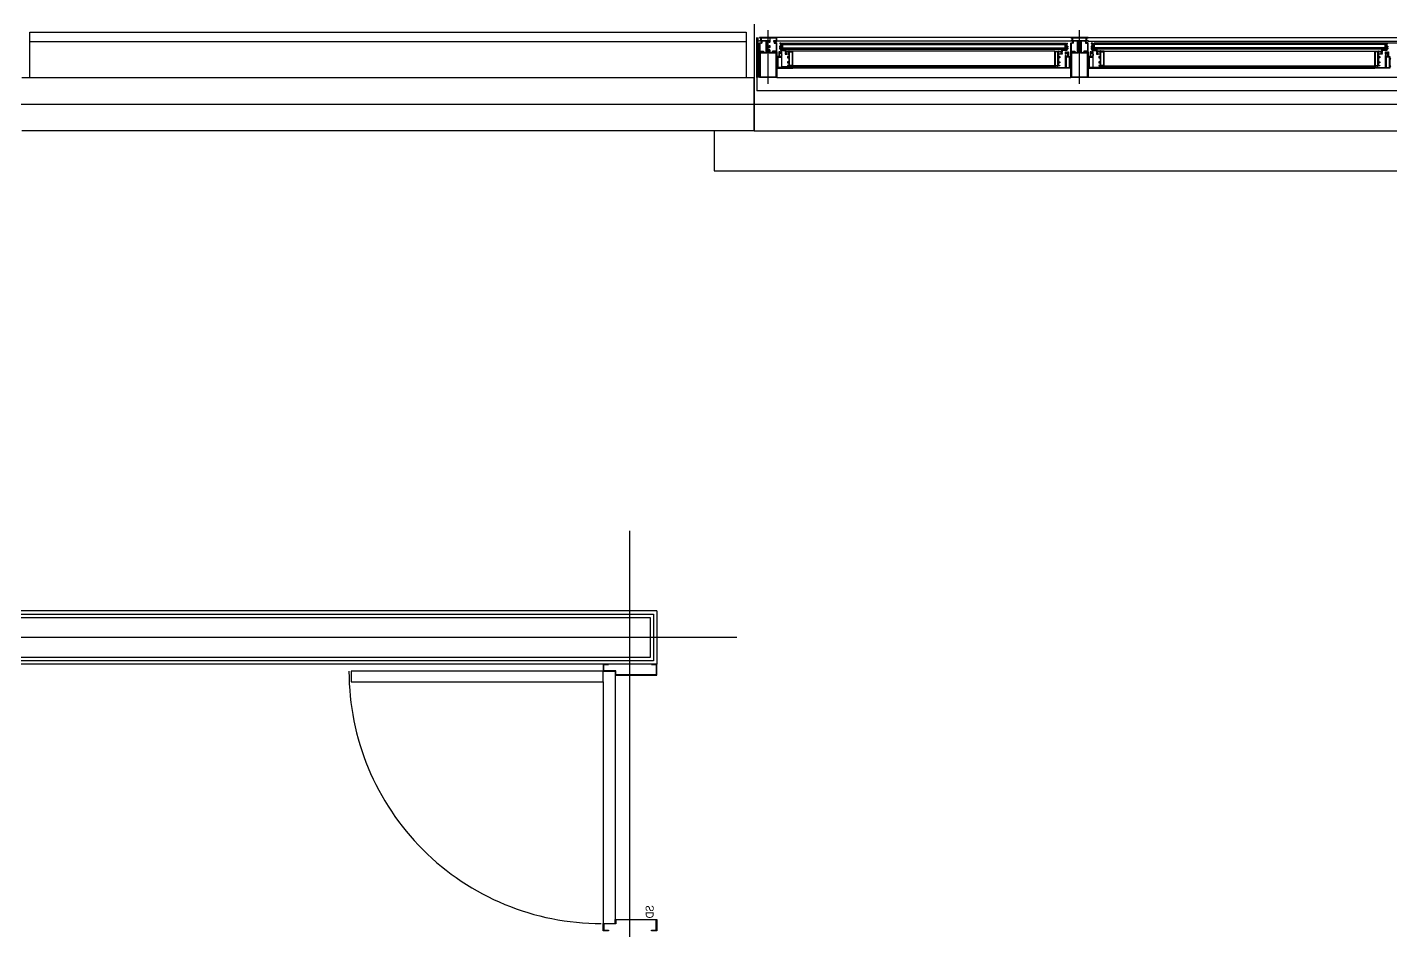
# Model space of a CAD drawing. Header units: millimetres. Extents: x 0 to 356400, y 0 to 68257.
# Drawn here: x 66519.8 to 66724.3, y 6973.9 to 7109.4 of the extents above; entities that cross this region are included whole.
import ezdxf
from ezdxf.enums import TextEntityAlignment as Align

# ---------------------------------------------------------------- set-up
doc = ezdxf.new("R2010")
doc.units = ezdxf.units.MM
doc.header["$LTSCALE"] = 75
doc.layers.add('8', color=8, linetype='Continuous')
doc.styles.add('돋움체', font='gulim.ttc')

# ---------------------------------------------------------------- blocks, each defined once
blk = doc.blocks.new('G$C7369CDF7')
at = {"layer": '8'}
for p, q in [((6730.3, 45550), (6730.3, 55050)), ((6680.3, 54045), (6680.3, 50425)), ((6830.3, 50415), (6830.3, 54050)), ((6980.3, 50265), (6980.3, 54050)), ((6480.3, 51667.5), (6480.3, 53970)), ((6494.3, 51667.5), (6494.3, 53970)), ((6502.3, 53947.6), (6502.3, 51689.9)), ((6630.3, 53970), (6630.3, 51667.5)), ((6502.3, 52786.1), (6502.3, 52790)), ((6511.3, 52786.1), (6502.3, 52786.1)), ((6507.3, 52780.1), (6502.3, 52780.1)), ((6502.6, 52790.3), (6503.5, 52790.3)), ((6527.3, 52782.6), (6503.3, 52782.6)), ((6503.3, 52782.6), (6503.3, 52780.1)), ((6503.3, 52780.1), (6527.3, 52780.1)), ((6503.8, 52790), (6503.8, 52788.1)), ((6503.8, 52788.1), (6513.1, 52788.1)), ((6507.3, 52780.1), (6507.3, 51689.9)), ((6511.3, 52782.6), (6511.3, 52786.1)), ((6514.6, 52782.6), (6511.3, 52782.6)), ((6527.3, 52786.1), (6512.6, 52786.1)), ((6512.6, 52786.1), (6512.6, 52783.9)), ((6512.6, 52783.9), (6514.6, 52783.9)), ((6513.1, 52788.1), (6513.1, 52791.3)), ((6513.1, 52791.3), (6516.1, 52791.3)), ((6514.6, 52783.9), (6514.6, 52782.6)), ((6516.1, 52789.6), (6515.1, 52789.6)), ((6515.1, 52789.6), (6515.1, 52788.1)), ((6515.1, 52788.1), (6516.6, 52788.1)), ((6516.6, 52790.8), (6516.6, 52790.1)), ((6516.6, 52788.1), (6518.8, 52788.1)), ((6524.3, 52780.1), (6518.3, 52780.1)), ((6518.8, 52788.1), (6518.8, 52791.3)), ((6518.8, 52791.3), (6523.3, 52791.3)), ((6519.3, 52780.1), (6519.3, 51689.9)), ((6523.3, 52789.6), (6520.8, 52789.6)), ((6520.8, 52789.6), (6520.8, 52788.1)), ((6520.8, 52788.1), (6529.3, 52788.1)), ((6523.8, 52790.8), (6523.8, 52790.1)), ((6524.3, 52780.1), (6524.3, 51689.9)), ((6525.3, 52782.6), (6525.3, 52783.9)), ((6525.3, 52783.9), (6527.3, 52783.9)), ((6527.3, 52782.6), (6525.3, 52782.6)), ((6527.3, 52783.9), (6527.3, 52786.1)), ((6527.3, 52780.1), (6527.3, 52782.6)), ((6527.3, 52768.7), (6527.3, 52782.6)), ((6532.3, 52768.7), (6527.3, 52768.7)), ((6529.3, 52788.1), (6529.3, 52770.7)), ((6529.3, 52770.7), (6535.8, 52770.7)), ((6532.3, 51727.5), (6532.3, 52770.7)), ((6532.3, 52761.8), (6532.3, 52768.7)), ((6532.6, 52761.5), (6532.3, 52761.8)), ((6532.3, 52761.2), (6532.6, 52761.5)), ((6532.3, 52757.5), (6532.3, 52761.2)), ((6534.3, 52790.5), (6534.3, 52794)), ((6534.3, 52794), (6545, 52794)), ((6534.3, 52783), (6534.3, 52786.5)), ((6542.2, 52783), (6534.3, 52783)), ((6534.3, 52765.9), (6534.3, 52765.6)), ((6534.3, 52763.6), (6534.3, 52759.4)), ((6534.8, 52787), (6534.8, 52787)), ((6535.8, 52769.7), (6534.9, 52769.7)), ((6534.9, 52768.5), (6541.1, 52768.5)), ((6540.7, 52766.5), (6534.9, 52766.5)), ((6536.8, 52792), (6535.3, 52792)), ((6535.3, 52792), (6535.3, 52790.5)), ((6535.3, 52786.5), (6535.3, 52785)), ((6535.3, 52785), (6536.8, 52785)), ((6536.8, 52785), (6536.8, 52792)), ((6538.8, 52791.5), (6538.8, 52785.5)), ((6541.7, 52792), (6539.3, 52792)), ((6539.3, 52785), (6541.7, 52785)), ((6540.2, 52770.7), (6543.3, 52770.7)), ((6541.1, 52769.7), (6540.2, 52769.7)), ((6542.8, 52764.1), (6540.8, 52764.1)), ((6541.3, 52765.6), (6541.3, 52765.9)), ((6541.7, 52791.5), (6541.7, 52792)), ((6541.7, 52785), (6541.7, 52785.5)), ((6547.9, 52792), (6542.7, 52792)), ((6542.7, 52792), (6542.7, 52791.5)), ((6542.7, 52785.5), (6542.7, 52783.5)), ((6543.3, 52770.7), (6543.3, 52764.6)), ((6545, 52794), (6545.3, 52793.7)), ((6545.3, 52793.7), (6545.6, 52794)), ((6545.6, 52794), (6550.8, 52794)), ((6547.9, 52791.5), (6547.9, 52792)), ((6547.9, 52783.5), (6547.9, 52785.5)), ((6592.3, 52783), (6548.4, 52783)), ((6551.3, 52792), (6548.9, 52792)), ((6548.9, 52792), (6548.9, 52791.5)), ((6548.9, 52785.5), (6548.9, 52785)), ((6548.9, 52785), (6551.3, 52785)), ((6551.3, 52794.5), (6551.3, 52799.5)), ((6551.3, 52799.5), (6559.3, 52799.5)), ((6551.8, 52785.5), (6551.8, 52791.5)), ((6551.8, 52756.5), (6551.8, 52761.5)), ((6551.8, 52761.5), (6556.3, 52761.5)), ((6553.8, 52797.5), (6553.8, 52785)), ((6593.3, 52797.5), (6553.8, 52797.5)), ((6553.8, 52785), (6593.3, 52785)), ((6556.3, 52761.5), (6556.3, 52759.5)), ((6559.3, 52799.5), (6559.3, 52801.5)), ((6561.3, 52801.5), (6561.3, 52799.5)), ((6561.3, 52799.5), (6587.3, 52799.5)), ((6571.3, 52759.5), (6571.3, 52761.5)), ((6571.3, 52761.5), (6575.8, 52761.5)), ((6575.8, 52761.5), (6575.8, 52756.5)), ((6585.3, 52756.5), (6585.3, 52761.5)), ((6585.3, 52761.5), (6587.3, 52761.5)), ((6587.3, 52799.5), (6587.3, 52801.5)), ((6587.3, 52761.5), (6587.3, 52742.5)), ((6589.3, 52801.5), (6589.3, 52799.5)), ((6589.3, 52799.5), (6595.3, 52799.5)), ((6593.3, 52785), (6593.3, 52797.5)), ((6593.3, 52754.5), (6593.3, 52782)), ((6595.3, 52799.5), (6595.3, 52742.5)), ((6531.8, 52757.5), (6532.3, 52757.5)), ((6532.3, 52756), (6531.8, 52756)), ((6532.3, 52742.5), (6532.3, 52756)), ((6587.3, 52742.5), (6532.3, 52742.5)), ((6534.3, 52757.4), (6534.3, 52757.1)), ((6585.3, 52754.5), (6534.3, 52754.5)), ((6534.3, 52754.5), (6534.3, 52744.5)), ((6534.3, 52744.5), (6585.3, 52744.5)), ((6534.9, 52756.5), (6540.7, 52756.5)), ((6540.8, 52758.9), (6542.8, 52758.9)), ((6541.3, 52757.1), (6541.3, 52757.4)), ((6543.3, 52758.4), (6543.3, 52756.5)), ((6543.3, 52756.5), (6551.8, 52756.5)), ((6556.3, 52759.5), (6553.8, 52759.5)), ((6553.8, 52759.5), (6553.8, 52756.5)), ((6553.8, 52756.5), (6573.8, 52756.5)), ((6573.8, 52759.5), (6571.3, 52759.5)), ((6573.8, 52756.5), (6573.8, 52759.5)), ((6575.8, 52756.5), (6585.3, 52756.5)), ((6585.3, 52744.5), (6585.3, 52754.5)), ((6587.3, 51727.5), (6587.3, 52742.5)), ((6590.3, 52751), (6590.3, 52754.5)), ((6590.3, 52754.5), (6593.3, 52754.5)), ((6590.3, 52742.5), (6590.3, 52746)), ((6590.3, 51727.5), (6590.3, 52742.5)), ((6595.3, 52742.5), (6590.3, 52742.5)), ((6593.3, 52752.5), (6591.8, 52752.5)), ((6591.8, 52752.5), (6591.8, 52751)), ((6591.8, 52746), (6591.8, 52744.5)), ((6591.8, 52744.5), (6593.3, 52744.5)), ((6593.3, 52744.5), (6593.3, 52752.5)), ((6595.3, 51727.5), (6595.3, 52742.5)), ((6507.3, 51689.9), (6502.3, 51689.9)), ((6503.3, 51689.9), (6527.3, 51689.9)), ((6503.3, 51687.4), (6503.3, 51689.9)), ((6527.3, 51687.4), (6503.3, 51687.4)), ((6514.6, 51687.4), (6511.3, 51687.4)), ((6511.3, 51687.4), (6511.3, 51683.9)), ((6514.6, 51686.1), (6514.6, 51687.4)), ((6524.3, 51689.9), (6518.3, 51689.9)), ((6527.3, 51687.4), (6525.3, 51687.4)), ((6525.3, 51687.4), (6525.3, 51686.1)), ((6532.3, 51701.3), (6527.3, 51701.3)), ((6527.3, 51701.3), (6527.3, 51687.4)), ((6527.3, 51689.9), (6527.3, 51687.4)), ((6529.3, 51681.9), (6529.3, 51699.3)), ((6529.3, 51699.3), (6535.8, 51699.3)), ((6532.3, 51714), (6531.8, 51714)), ((6531.8, 51712.5), (6532.3, 51712.5)), ((6587.3, 51727.5), (6532.3, 51727.5)), ((6532.3, 51727.5), (6532.3, 51714)), ((6532.3, 51712.5), (6532.3, 51708.8)), ((6532.3, 51708.8), (6532.6, 51708.5)), ((6532.6, 51708.5), (6532.3, 51708.2)), ((6532.3, 51708.2), (6532.3, 51701.3)), ((6534.3, 51715.5), (6534.3, 51725.5)), ((6534.3, 51725.5), (6585.3, 51725.5)), ((6585.3, 51715.5), (6534.3, 51715.5)), ((6534.3, 51712.6), (6534.3, 51712.9)), ((6534.3, 51706.4), (6534.3, 51710.6)), ((6534.3, 51704.1), (6534.3, 51704.4)), ((6534.9, 51713.5), (6540.7, 51713.5)), ((6540.7, 51703.5), (6534.9, 51703.5)), ((6534.9, 51701.5), (6541.1, 51701.5)), ((6535.8, 51700.3), (6534.9, 51700.3)), ((6541.1, 51700.3), (6540.2, 51700.3)), ((6540.2, 51699.3), (6543.3, 51699.3)), ((6540.8, 51711.1), (6542.8, 51711.1)), ((6542.8, 51705.9), (6540.8, 51705.9)), ((6541.3, 51712.9), (6541.3, 51712.6)), ((6541.3, 51704.4), (6541.3, 51704.1)), ((6543.3, 51711.6), (6543.3, 51713.5)), ((6543.3, 51713.5), (6551.8, 51713.5)), ((6543.3, 51699.3), (6543.3, 51705.4)), ((6551.8, 51713.5), (6551.8, 51708.5)), ((6551.8, 51708.5), (6556.3, 51708.5)), ((6553.8, 51710.5), (6553.8, 51713.5)), ((6553.8, 51713.5), (6573.8, 51713.5)), ((6556.3, 51710.5), (6553.8, 51710.5)), ((6556.3, 51708.5), (6556.3, 51710.5)), ((6573.8, 51710.5), (6571.3, 51710.5)), ((6571.3, 51710.5), (6571.3, 51708.5)), ((6571.3, 51708.5), (6575.8, 51708.5)), ((6573.8, 51713.5), (6573.8, 51710.5)), ((6575.8, 51708.5), (6575.8, 51713.5)), ((6575.8, 51713.5), (6585.3, 51713.5)), ((6585.3, 51725.5), (6585.3, 51715.5)), ((6585.3, 51713.5), (6585.3, 51708.5)), ((6585.3, 51708.5), (6587.3, 51708.5)), ((6587.3, 51708.5), (6587.3, 51727.5)), ((6590.3, 51727.5), (6590.3, 51724)), ((6595.3, 51727.5), (6590.3, 51727.5)), ((6590.3, 51719), (6590.3, 51715.5)), ((6590.3, 51715.5), (6593.3, 51715.5)), ((6591.8, 51724), (6591.8, 51725.5)), ((6591.8, 51725.5), (6593.3, 51725.5)), ((6591.8, 51717.5), (6591.8, 51719)), ((6593.3, 51717.5), (6591.8, 51717.5)), ((6593.3, 51725.5), (6593.3, 51717.5)), ((6593.3, 51715.5), (6593.3, 51688)), ((6595.3, 51670.5), (6595.3, 51727.5)), ((6481.8, 51667.5), (6480.3, 51667.5)), ((6480.3, 51667.5), (6480.3, 51635)), ((6481.8, 51661), (6481.8, 51667.5)), ((6481.8, 51611.5), (6481.8, 51659)), ((6481.8, 51659), (6491.2, 51659)), ((6491.2, 51660.5), (6482.3, 51660.5)), ((6483.5, 51662.1), (6491.8, 51662.1)), ((6491.8, 51660.6), (6483.5, 51660.6)), ((6492.3, 51662.6), (6492.3, 51667.5)), ((6492.3, 51667.5), (6494.3, 51667.5)), ((6492.3, 51635), (6492.3, 51660.1)), ((6494.3, 51667.5), (6494.3, 51657.5)), ((6494.3, 51657.5), (6495, 51657.5)), ((6495, 51656), (6494.3, 51656)), ((6494.3, 51656), (6494.3, 51642.5)), ((6494.3, 51639.5), (6494.3, 51630.5)), ((6511.3, 51639.5), (6494.3, 51639.5)), ((6500.3, 51660), (6494.8, 51660)), ((6494.8, 51660), (6494.8, 51658)), ((6494.8, 51658), (6501.3, 51658)), ((6495.3, 51641.5), (6522.5, 51641.5)), ((6500.3, 51666.5), (6500.3, 51660)), ((6534, 51667.5), (6501.3, 51667.5)), ((6511.3, 51683.9), (6502.3, 51683.9)), ((6502.3, 51683.9), (6502.3, 51680)), ((6502.3, 51659), (6502.3, 51665.5)), ((6502.3, 51665.5), (6531.7, 51665.5)), ((6502.6, 51679.7), (6503.5, 51679.7)), ((6503.8, 51680), (6503.8, 51681.9)), ((6503.8, 51681.9), (6513.1, 51681.9)), ((6511.3, 51635), (6511.3, 51639.5)), ((6512.6, 51683.9), (6512.6, 51686.1)), ((6512.6, 51686.1), (6514.6, 51686.1)), ((6527.3, 51683.9), (6512.6, 51683.9)), ((6513.1, 51681.9), (6513.1, 51678.7)), ((6513.1, 51678.7), (6516.1, 51678.7)), ((6513.3, 51635), (6513.3, 51638.7)), ((6514.1, 51639.5), (6516.8, 51639.5)), ((6515.1, 51680.4), (6515.1, 51681.9)), ((6515.1, 51681.9), (6516.6, 51681.9)), ((6516.1, 51680.4), (6515.1, 51680.4)), ((6516.6, 51681.9), (6518.8, 51681.9)), ((6516.6, 51679.2), (6516.6, 51679.9)), ((6517.3, 51639), (6517.3, 51638.8)), ((6518.8, 51681.9), (6518.8, 51678.7)), ((6518.8, 51678.7), (6523.3, 51678.7)), ((6518.8, 51638.8), (6518.8, 51639)), ((6519.3, 51639.5), (6526.3, 51639.5)), ((6520.8, 51680.4), (6520.8, 51681.9)), ((6520.8, 51681.9), (6529.3, 51681.9)), ((6523.3, 51680.4), (6520.8, 51680.4)), ((6522.5, 51641.5), (6522.8, 51641.2)), ((6522.8, 51641.2), (6523.1, 51641.5)), ((6523.1, 51641.5), (6536.8, 51641.5)), ((6523.8, 51679.2), (6523.8, 51679.9)), ((6525.3, 51686.1), (6527.3, 51686.1)), ((6526.8, 51639), (6526.8, 51638.8)), ((6527.3, 51686.1), (6527.3, 51683.9)), ((6528.3, 51638.8), (6528.3, 51639)), ((6528.8, 51639.5), (6531.5, 51639.5)), ((6531.7, 51665.5), (6531.7, 51652)), ((6531.7, 51652), (6534, 51652)), ((6532.3, 51638.7), (6532.3, 51635)), ((6534, 51658), (6534, 51667.5)), ((6534, 51652), (6534, 51655)), ((6542.2, 51687), (6534.3, 51687)), ((6534.3, 51687), (6534.3, 51683.5)), ((6534.3, 51679.5), (6534.3, 51676)), ((6534.3, 51676), (6545, 51676)), ((6534.3, 51658.6), (6534.3, 51667.5)), ((6534.3, 51667.5), (6630.3, 51667.5)), ((6534.3, 51651), (6534.3, 51654.5)), ((6534.8, 51683), (6534.8, 51683)), ((6536.8, 51650.5), (6534.8, 51650.5)), ((6534.8, 51638.5), (6534.8, 51635)), ((6535.3, 51683.5), (6535.3, 51685)), ((6535.3, 51685), (6536.8, 51685)), ((6535.3, 51678), (6535.3, 51679.5)), ((6536.8, 51678), (6535.3, 51678)), ((6539.3, 51639), (6535.3, 51639)), ((6537, 51659.5), (6535.4, 51659.5)), ((6535.4, 51659.5), (6535.4, 51658.6)), ((6535.4, 51658.8), (6535.4, 51658)), ((6535.4, 51655), (6535.4, 51654.1)), ((6535.4, 51654.5), (6535.4, 51653.5)), ((6535.4, 51653.5), (6537, 51653.5)), ((6536.4, 51659.3), (6535.9, 51659.3)), ((6535.9, 51653.6), (6536.4, 51653.6)), ((6536.8, 51685), (6536.8, 51678)), ((6536.9, 51654.1), (6536.9, 51658.8)), ((6537, 51653.5), (6537, 51659.5)), ((6537.3, 51642), (6537.3, 51650)), ((6538.8, 51678.5), (6538.8, 51684.5)), ((6539.3, 51685), (6541.7, 51685)), ((6541.7, 51678), (6539.3, 51678)), ((6539.8, 51664.5), (6539.8, 51639.5)), ((6627.8, 51665), (6540.3, 51665)), ((6541.7, 51685), (6541.7, 51684.5)), ((6541.7, 51678.5), (6541.7, 51678)), ((6542.7, 51684.5), (6542.7, 51686.5)), ((6542.7, 51678), (6542.7, 51678.5)), ((6547.9, 51678), (6542.7, 51678)), ((6545, 51676), (6545.3, 51676.3)), ((6545.3, 51676.3), (6545.6, 51676)), ((6545.6, 51676), (6550.8, 51676)), ((6547.9, 51686.5), (6547.9, 51684.5)), ((6547.9, 51678.5), (6547.9, 51678)), ((6592.3, 51687), (6548.4, 51687)), ((6548.9, 51684.5), (6548.9, 51685)), ((6548.9, 51685), (6551.3, 51685)), ((6548.9, 51678), (6548.9, 51678.5)), ((6551.3, 51678), (6548.9, 51678)), ((6551.3, 51675.5), (6551.3, 51670.5)), ((6551.3, 51670.5), (6559.3, 51670.5)), ((6551.8, 51684.5), (6551.8, 51678.5)), ((6553.8, 51672.5), (6553.8, 51685)), ((6553.8, 51685), (6593.3, 51685)), ((6593.3, 51672.5), (6553.8, 51672.5)), ((6559.3, 51670.5), (6559.3, 51668.5)), ((6561.3, 51668.5), (6561.3, 51670.5)), ((6561.3, 51670.5), (6587.3, 51670.5)), ((6587.3, 51670.5), (6587.3, 51668.5)), ((6589.3, 51668.5), (6589.3, 51670.5)), ((6589.3, 51670.5), (6595.3, 51670.5)), ((6593.3, 51685), (6593.3, 51672.5)), ((6627.8, 51605), (6627.8, 51665)), ((6630.3, 51667.5), (6630.3, 51602.5)), ((6654.5, 51635), (6453.2, 51635)), ((6480.3, 51635), (6480.3, 51602.5)), ((6480.3, 51602.5), (6480.3, 50500)), ((6480.3, 51602.5), (6481.8, 51602.5)), ((6481.8, 51602.5), (6481.8, 51609)), ((6491.2, 51611), (6482.3, 51611)), ((6482.3, 51609.5), (6491.2, 51609.5)), ((6483.5, 51609.4), (6491.8, 51609.4)), ((6491.8, 51607.9), (6483.5, 51607.9)), ((6492.3, 51609.9), (6492.3, 51635)), ((6492.3, 51602.5), (6492.3, 51607.4)), ((6494.3, 51602.5), (6492.3, 51602.5)), ((6494.3, 51630.5), (6511.3, 51630.5)), ((6494.3, 51627.5), (6494.3, 51614)), ((6494.3, 51614), (6495, 51614)), ((6495, 51612.5), (6494.3, 51612.5)), ((6494.3, 51612.5), (6494.3, 51602.5)), ((6494.3, 51602.5), (6494.3, 50500)), ((6494.8, 51610), (6494.8, 51612)), ((6494.8, 51612), (6501.3, 51612)), ((6500.3, 51610), (6494.8, 51610)), ((6522.5, 51628.5), (6495.3, 51628.5)), ((6500.3, 51603.5), (6500.3, 51610)), ((6534, 51602.5), (6501.3, 51602.5)), ((6502.3, 51611), (6502.3, 51604.5)), ((6502.3, 51604.5), (6531.7, 51604.5)), ((6502.3, 51586.1), (6502.3, 51590)), ((6511.3, 51586.1), (6502.3, 51586.1)), ((6502.6, 51590.3), (6503.5, 51590.3)), ((6503.8, 51590), (6503.8, 51588.1)), ((6503.8, 51588.1), (6513.1, 51588.1)), ((6511.3, 51630.5), (6511.3, 51635)), ((6511.3, 51582.6), (6511.3, 51586.1)), ((6527.3, 51586.1), (6512.6, 51586.1)), ((6512.6, 51586.1), (6512.6, 51583.9)), ((6513.1, 51588.1), (6513.1, 51591.3)), ((6513.1, 51591.3), (6516.1, 51591.3)), ((6513.3, 51635), (6513.3, 51631.3)), ((6514.1, 51630.5), (6516.8, 51630.5)), ((6516.1, 51589.6), (6515.1, 51589.6)), ((6515.1, 51589.6), (6515.1, 51588.1)), ((6515.1, 51588.1), (6516.6, 51588.1)), ((6516.6, 51590.8), (6516.6, 51590.1)), ((6516.6, 51588.1), (6518.8, 51588.1)), ((6517.3, 51631), (6517.3, 51631.3)), ((6518.8, 51631.3), (6518.8, 51631)), ((6518.8, 51588.1), (6518.8, 51591.3)), ((6518.8, 51591.3), (6523.3, 51591.3)), ((6519.3, 51630.5), (6526.3, 51630.5)), ((6523.3, 51589.6), (6520.8, 51589.6)), ((6520.8, 51589.6), (6520.8, 51588.1)), ((6520.8, 51588.1), (6529.3, 51588.1)), ((6522.8, 51628.8), (6522.5, 51628.5)), ((6523.1, 51628.5), (6522.8, 51628.8)), ((6536.8, 51628.5), (6523.1, 51628.5)), ((6523.8, 51590.8), (6523.8, 51590.1)), ((6526.8, 51631), (6526.8, 51631.3)), ((6527.3, 51583.9), (6527.3, 51586.1)), ((6528.3, 51631.3), (6528.3, 51631)), ((6528.8, 51630.5), (6531.5, 51630.5)), ((6529.3, 51588.1), (6529.3, 51570.7)), ((6531.7, 51604.5), (6531.7, 51618)), ((6531.7, 51618), (6534, 51618)), ((6532.3, 51631.3), (6532.3, 51635)), ((6534, 51618), (6534, 51615)), ((6534, 51612), (6534, 51602.5)), ((6534.3, 51615.6), (6534.3, 51619)), ((6534.3, 51602.5), (6534.3, 51611.4)), ((6630.3, 51602.5), (6534.3, 51602.5)), ((6534.3, 51590.5), (6534.3, 51594)), ((6534.3, 51594), (6545, 51594)), ((6534.3, 51583), (6534.3, 51586.5)), ((6534.8, 51635), (6534.8, 51631.5)), ((6534.8, 51619.5), (6536.8, 51619.5)), ((6534.8, 51587), (6534.8, 51587)), ((6535.3, 51631), (6539.3, 51631)), ((6536.8, 51592), (6535.3, 51592)), ((6535.3, 51592), (6535.3, 51590.5)), ((6535.3, 51586.5), (6535.3, 51585)), ((6537, 51616.5), (6535.4, 51616.5)), ((6535.4, 51616.5), (6535.4, 51615.6)), ((6535.4, 51615), (6535.4, 51615.9)), ((6535.4, 51611.2), (6535.4, 51612)), ((6535.4, 51611.4), (6535.4, 51610.5)), ((6535.4, 51610.5), (6537, 51610.5)), ((6535.9, 51616.4), (6536.4, 51616.4)), ((6536.4, 51610.7), (6535.9, 51610.7)), ((6536.8, 51585), (6536.8, 51592)), ((6536.9, 51615.9), (6536.9, 51611.2)), ((6537, 51610.5), (6537, 51616.5)), ((6537.3, 51620), (6537.3, 51628)), ((6538.8, 51591.5), (6538.8, 51585.5)), ((6541.7, 51592), (6539.3, 51592)), ((6539.8, 51630.5), (6539.8, 51605.5)), ((6540.3, 51605), (6627.8, 51605)), ((6541.7, 51591.5), (6541.7, 51592)), ((6541.7, 51585), (6541.7, 51585.5)), ((6547.9, 51592), (6542.7, 51592)), ((6542.7, 51592), (6542.7, 51591.5)), ((6542.7, 51585.5), (6542.7, 51583.5)), ((6545, 51594), (6545.3, 51593.7)), ((6545.3, 51593.7), (6545.6, 51594)), ((6545.6, 51594), (6550.8, 51594)), ((6547.9, 51591.5), (6547.9, 51592)), ((6547.9, 51583.5), (6547.9, 51585.5)), ((6551.3, 51592), (6548.9, 51592)), ((6548.9, 51592), (6548.9, 51591.5)), ((6548.9, 51585.5), (6548.9, 51585)), ((6551.3, 51594.5), (6551.3, 51599.5)), ((6551.3, 51599.5), (6559.3, 51599.5)), ((6551.8, 51585.5), (6551.8, 51591.5)), ((6553.8, 51597.5), (6553.8, 51585)), ((6593.3, 51597.5), (6553.8, 51597.5)), ((6559.3, 51599.5), (6559.3, 51601.5)), ((6561.3, 51601.5), (6561.3, 51599.5)), ((6561.3, 51599.5), (6587.3, 51599.5)), ((6587.3, 51599.5), (6587.3, 51601.5)), ((6589.3, 51601.5), (6589.3, 51599.5)), ((6589.3, 51599.5), (6595.3, 51599.5)), ((6593.3, 51585), (6593.3, 51597.5)), ((6595.3, 51599.5), (6595.3, 51542.5)), ((6630.3, 50500), (6630.3, 51602.5)), ((6507.3, 51580.1), (6502.3, 51580.1)), ((6502.3, 50522.4), (6502.3, 51580.1)), ((6527.3, 51582.6), (6503.3, 51582.6)), ((6503.3, 51582.6), (6503.3, 51580.1)), ((6503.3, 51580.1), (6527.3, 51580.1)), ((6507.3, 50522.4), (6507.3, 51580.1)), ((6514.6, 51582.6), (6511.3, 51582.6)), ((6512.6, 51583.9), (6514.6, 51583.9)), ((6514.6, 51583.9), (6514.6, 51582.6)), ((6524.3, 51580.1), (6518.3, 51580.1)), ((6519.3, 50522.4), (6519.3, 51580.1)), ((6524.3, 50522.4), (6524.3, 51580.1)), ((6525.3, 51582.6), (6525.3, 51583.9)), ((6525.3, 51583.9), (6527.3, 51583.9)), ((6527.3, 51582.6), (6525.3, 51582.6)), ((6527.3, 51580.1), (6527.3, 51582.6)), ((6527.3, 51568.7), (6527.3, 51582.6)), ((6532.3, 51568.7), (6527.3, 51568.7)), ((6529.3, 51570.7), (6535.8, 51570.7)), ((6531.8, 51557.5), (6532.3, 51557.5)), ((6532.3, 51556), (6531.8, 51556)), ((6532.3, 51561.8), (6532.3, 51568.7)), ((6532.6, 51561.5), (6532.3, 51561.8)), ((6532.3, 51561.2), (6532.6, 51561.5)), ((6532.3, 51557.5), (6532.3, 51561.2)), ((6532.3, 51542.5), (6532.3, 51556)), ((6532.3, 51542.5), (6532.3, 50546.5)), ((6587.3, 51542.5), (6532.3, 51542.5)), ((6542.2, 51583), (6534.3, 51583)), ((6534.3, 51565.9), (6534.3, 51565.6)), ((6534.3, 51563.6), (6534.3, 51559.4)), ((6534.3, 51557.4), (6534.3, 51557.1)), ((6585.3, 51554.5), (6534.3, 51554.5)), ((6534.3, 51554.5), (6534.3, 51544.5)), ((6534.3, 51544.5), (6585.3, 51544.5)), ((6535.8, 51569.7), (6534.9, 51569.7)), ((6534.9, 51568.5), (6541.1, 51568.5)), ((6540.7, 51566.5), (6534.9, 51566.5)), ((6534.9, 51556.5), (6540.7, 51556.5)), ((6535.3, 51585), (6536.8, 51585)), ((6539.3, 51585), (6541.7, 51585)), ((6540.2, 51570.7), (6543.3, 51570.7)), ((6541.1, 51569.7), (6540.2, 51569.7)), ((6542.8, 51564.1), (6540.8, 51564.1)), ((6540.8, 51558.9), (6542.8, 51558.9)), ((6541.3, 51565.6), (6541.3, 51565.9)), ((6541.3, 51557.1), (6541.3, 51557.4)), ((6543.3, 51570.7), (6543.3, 51564.6)), ((6543.3, 51558.4), (6543.3, 51556.5)), ((6543.3, 51556.5), (6551.8, 51556.5)), ((6592.3, 51583), (6548.4, 51583)), ((6548.9, 51585), (6551.3, 51585)), ((6551.8, 51556.5), (6551.8, 51561.5)), ((6551.8, 51561.5), (6556.3, 51561.5)), ((6553.8, 51585), (6593.3, 51585)), ((6556.3, 51559.5), (6553.8, 51559.5)), ((6553.8, 51559.5), (6553.8, 51556.5)), ((6553.8, 51556.5), (6573.8, 51556.5)), ((6556.3, 51561.5), (6556.3, 51559.5)), ((6571.3, 51559.5), (6571.3, 51561.5)), ((6571.3, 51561.5), (6575.8, 51561.5)), ((6573.8, 51559.5), (6571.3, 51559.5)), ((6573.8, 51556.5), (6573.8, 51559.5)), ((6575.8, 51561.5), (6575.8, 51556.5)), ((6575.8, 51556.5), (6585.3, 51556.5)), ((6585.3, 51556.5), (6585.3, 51561.5)), ((6585.3, 51561.5), (6587.3, 51561.5)), ((6585.3, 51544.5), (6585.3, 51554.5)), ((6587.3, 51561.5), (6587.3, 51542.5)), ((6587.3, 51542.5), (6587.3, 50560)), ((6590.3, 51551), (6590.3, 51554.5)), ((6590.3, 51554.5), (6593.3, 51554.5)), ((6590.3, 51542.5), (6590.3, 51546)), ((6590.3, 51542.5), (6590.3, 50519.5)), ((6595.3, 51542.5), (6590.3, 51542.5)), ((6593.3, 51552.5), (6591.8, 51552.5)), ((6591.8, 51552.5), (6591.8, 51551)), ((6591.8, 51546), (6591.8, 51544.5)), ((6591.8, 51544.5), (6593.3, 51544.5)), ((6593.3, 51554.5), (6593.3, 51582)), ((6593.3, 51544.5), (6593.3, 51552.5)), ((6595.3, 51542.5), (6595.3, 50560)), ((6502.3, 50522.4), (6524.3, 50522.4)), ((6511.3, 50516.4), (6502.3, 50516.4)), ((6502.3, 50516.4), (6502.3, 50512.5)), ((6502.6, 50512.2), (6503.5, 50512.2)), ((6503.3, 50522.4), (6527.3, 50519.9)), ((6503.3, 50522.4), (6527.3, 50522.4)), ((6503.3, 50519.9), (6503.3, 50522.4)), ((6527.3, 50519.9), (6503.3, 50519.9)), ((6503.8, 50512.5), (6503.8, 50514.4)), ((6503.8, 50514.4), (6513.1, 50514.4)), ((6514.6, 50519.9), (6511.3, 50519.9)), ((6511.3, 50519.9), (6511.3, 50516.4)), ((6512.6, 50516.4), (6512.6, 50518.6)), ((6512.6, 50518.6), (6514.6, 50518.6)), ((6527.3, 50516.4), (6512.6, 50516.4)), ((6513.1, 50514.4), (6513.1, 50511.2)), ((6514.6, 50518.6), (6514.6, 50519.9)), ((6515.1, 50512.9), (6515.1, 50514.4)), ((6515.1, 50514.4), (6516.6, 50514.4)), ((6516.1, 50512.9), (6515.1, 50512.9)), ((6516.6, 50514.4), (6518.8, 50514.4)), ((6516.6, 50511.7), (6516.6, 50512.4)), ((6524.3, 50522.4), (6518.3, 50522.4)), ((6518.8, 50514.4), (6518.8, 50511.2)), ((6520.8, 50512.9), (6520.8, 50514.4)), ((6520.8, 50514.4), (6529.3, 50514.4)), ((6523.3, 50512.9), (6520.8, 50512.9)), ((6523.8, 50511.7), (6523.8, 50512.4)), ((6527.3, 50519.9), (6525.3, 50519.9)), ((6525.3, 50519.9), (6525.3, 50518.6)), ((6525.3, 50518.6), (6527.3, 50518.6)), ((6532.3, 50533.8), (6527.3, 50533.8)), ((6527.3, 50533.8), (6527.3, 50519.9)), ((6527.3, 50522.4), (6527.3, 50519.9)), ((6527.3, 50518.6), (6527.3, 50516.4)), ((6529.3, 50514.4), (6529.3, 50531.8)), ((6529.3, 50531.8), (6535.8, 50531.8)), ((6532.3, 50546.5), (6531.8, 50546.5)), ((6531.8, 50545), (6532.3, 50545)), ((6587.3, 50560), (6532.3, 50560)), ((6532.3, 50560), (6532.3, 50546.5)), ((6532.3, 50545), (6532.3, 50541.3)), ((6532.3, 50541.3), (6532.6, 50541)), ((6532.6, 50541), (6532.3, 50540.7)), ((6532.3, 50540.7), (6532.3, 50533.8)), ((6534.3, 50538.9), (6532.3, 50538.9)), ((6534.3, 50548), (6534.3, 50558)), ((6534.3, 50558), (6585.3, 50558)), ((6585.3, 50548), (6534.3, 50548)), ((6534.3, 50545.1), (6534.3, 50545.4)), ((6534.3, 50538.9), (6534.3, 50543.1)), ((6534.3, 50536.6), (6534.3, 50536.9)), ((6542.2, 50519.5), (6534.3, 50519.5)), ((6534.3, 50519.5), (6534.3, 50516)), ((6534.3, 50512), (6534.3, 50508.5)), ((6534.8, 50515.5), (6534.8, 50515.5)), ((6534.9, 50546), (6540.7, 50546)), ((6540.7, 50536), (6534.9, 50536)), ((6534.9, 50534), (6541.1, 50534)), ((6535.8, 50532.8), (6534.9, 50532.8)), ((6535.3, 50516), (6535.3, 50517.5)), ((6535.3, 50517.5), (6536.8, 50517.5)), ((6535.3, 50510.5), (6535.3, 50512)), ((6536.8, 50517.5), (6536.8, 50510.5)), ((6538.8, 50511), (6538.8, 50517)), ((6539.3, 50517.5), (6541.7, 50517.5)), ((6541.1, 50532.8), (6540.2, 50532.8)), ((6540.2, 50531.8), (6543.3, 50531.8)), ((6540.8, 50543.6), (6542.8, 50543.6)), ((6542.8, 50538.4), (6540.8, 50538.4)), ((6541.3, 50545.4), (6541.3, 50545.1)), ((6541.3, 50536.9), (6541.3, 50536.6)), ((6541.7, 50517.5), (6541.7, 50517)), ((6542.7, 50517), (6542.7, 50519)), ((6543.3, 50544.1), (6543.3, 50546)), ((6543.3, 50546), (6551.8, 50546)), ((6543.3, 50531.8), (6543.3, 50537.9)), ((6547.9, 50519), (6547.9, 50517)), ((6592.3, 50519.5), (6548.4, 50519.5)), ((6548.9, 50517), (6548.9, 50517.5)), ((6548.9, 50517.5), (6551.3, 50517.5)), ((6551.8, 50546), (6551.8, 50541)), ((6551.8, 50541), (6556.3, 50541)), ((6551.8, 50517), (6551.8, 50511)), ((6553.8, 50543), (6553.8, 50546)), ((6553.8, 50546), (6573.8, 50546)), ((6556.3, 50543), (6553.8, 50543)), ((6553.8, 50505), (6553.8, 50517.5)), ((6553.8, 50517.5), (6593.3, 50517.5)), ((6556.3, 50541), (6556.3, 50543)), ((6573.8, 50543), (6571.3, 50543)), ((6571.3, 50543), (6571.3, 50541)), ((6571.3, 50541), (6575.8, 50541)), ((6573.8, 50546), (6573.8, 50543)), ((6575.8, 50541), (6575.8, 50546)), ((6575.8, 50546), (6585.3, 50546)), ((6585.3, 50558), (6585.3, 50548)), ((6585.3, 50546), (6585.3, 50541)), ((6585.3, 50541), (6587.3, 50541)), ((6587.3, 50541), (6587.3, 50560)), ((6590.3, 50560), (6590.3, 50556.5)), ((6595.3, 50560), (6590.3, 50560)), ((6590.3, 50551.5), (6590.3, 50548)), ((6590.3, 50548), (6593.3, 50548)), ((6591.8, 50556.5), (6591.8, 50558)), ((6591.8, 50558), (6593.3, 50558)), ((6591.8, 50550), (6591.8, 50551.5)), ((6593.3, 50550), (6591.8, 50550)), ((6593.3, 50558), (6593.3, 50550)), ((6593.3, 50548), (6593.3, 50520.5)), ((6593.3, 50517.5), (6593.3, 50505)), ((6595.3, 50503), (6595.3, 50560)), ((6654.5, 50467.5), (6453.2, 50467.5)), ((6494.3, 50500), (6480.3, 50500)), ((6480.3, 50500), (6480.3, 50435)), ((6481.8, 50476.8), (6481.8, 50498)), ((6481.8, 50444), (6481.8, 50473.3)), ((6482.3, 50498.5), (6492.3, 50498.5)), ((6496.6, 50475.8), (6482.8, 50475.8)), ((6482.8, 50474.3), (6496.1, 50474.3)), ((6492.3, 50442.4), (6492.3, 50473)), ((6492.8, 50498), (6492.8, 50488.5)), ((6492.8, 50488.5), (6495, 50488.5)), ((6493.3, 50474), (6495.8, 50474)), ((6494.3, 50490), (6494.3, 50500)), ((6495, 50490), (6494.3, 50490)), ((6494.3, 50471.6), (6494.3, 50463.5)), ((6495.8, 50472.5), (6494.6, 50472.1)), ((6496.1, 50472.3), (6494.6, 50471.8)), ((6494.6, 50471.8), (6494.6, 50470.3)), ((6494.6, 50470.3), (6496.6, 50470.3)), ((6500.3, 50492.5), (6494.8, 50492.5)), ((6494.8, 50492.5), (6494.8, 50490.5)), ((6494.8, 50490.5), (6501.3, 50490.5)), ((6494.8, 50463), (6510.8, 50463)), ((6522.5, 50461), (6495.3, 50461)), ((6495.8, 50474), (6495.8, 50472.5)), ((6496.1, 50474.3), (6496.1, 50472.3)), ((6497.6, 50471.3), (6497.6, 50474.8)), ((6500.3, 50499), (6500.3, 50492.5)), ((6534, 50500), (6501.3, 50500)), ((6502.3, 50491.5), (6502.3, 50498)), ((6502.3, 50498), (6531.7, 50498)), ((6510.3, 50472.5), (6510.3, 50474)), ((6510.3, 50474), (6518.3, 50474)), ((6511, 50472.1), (6510.3, 50472.5)), ((6511.3, 50463.5), (6511.3, 50471.7)), ((6513.1, 50511.2), (6516.1, 50511.2)), ((6513.3, 50471.2), (6513.3, 50463.8)), ((6516.8, 50472), (6514.1, 50472)), ((6514.1, 50463), (6516.8, 50463)), ((6517.3, 50471.3), (6517.3, 50471.5)), ((6517.3, 50463.5), (6517.3, 50463.8)), ((6518.8, 50511.2), (6523.3, 50511.2)), ((6518.8, 50473.5), (6518.8, 50471.3)), ((6518.8, 50463.8), (6518.8, 50463.5)), ((6519.3, 50463), (6526.3, 50463)), ((6522.8, 50461.3), (6522.5, 50461)), ((6523.1, 50461), (6522.8, 50461.3)), ((6536.8, 50461), (6523.1, 50461)), ((6526.8, 50471.3), (6526.8, 50473.5)), ((6526.8, 50463.5), (6526.8, 50463.8)), ((6527.3, 50474), (6536.8, 50474)), ((6528.3, 50471.5), (6528.3, 50471.3)), ((6528.3, 50463.8), (6528.3, 50463.5)), ((6531.5, 50472), (6528.8, 50472)), ((6528.8, 50463), (6531.5, 50463)), ((6531.7, 50498), (6531.7, 50484.5)), ((6531.7, 50484.5), (6534, 50484.5)), ((6532.3, 50463.8), (6532.3, 50471.2)), ((6534, 50490.5), (6534, 50500)), ((6534, 50484.5), (6534, 50487.5)), ((6534.3, 50508.5), (6545, 50508.5)), ((6534.3, 50491.1), (6534.3, 50500)), ((6534.3, 50500), (6630.3, 50500)), ((6534.3, 50482.1), (6534.3, 50487)), ((6534.8, 50471), (6534.8, 50464)), ((6536.8, 50510.5), (6535.3, 50510.5)), ((6539.3, 50471.5), (6535.3, 50471.5)), ((6535.3, 50463.5), (6539.3, 50463.5)), ((6537, 50492), (6535.4, 50492)), ((6535.4, 50492), (6535.4, 50491.1)), ((6535.4, 50491.3), (6535.4, 50490.5)), ((6535.4, 50487.5), (6535.4, 50486.6)), ((6535.4, 50487), (6535.4, 50486)), ((6535.4, 50486), (6537, 50486)), ((6535.8, 50483.5), (6535.8, 50482.1)), ((6536.4, 50491.8), (6535.9, 50491.8)), ((6535.9, 50486.1), (6536.4, 50486.1)), ((6536.8, 50484), (6536.3, 50484)), ((6536.9, 50486.6), (6536.9, 50491.3)), ((6537, 50486), (6537, 50492)), ((6537.3, 50474.5), (6537.3, 50483.5)), ((6537.3, 50452.5), (6537.3, 50460.5)), ((6541.7, 50510.5), (6539.3, 50510.5)), ((6539.8, 50497), (6539.8, 50472)), ((6539.8, 50463), (6539.8, 50438)), ((6627.3, 50497.5), (6540.3, 50497.5)), ((6541.7, 50511), (6541.7, 50510.5)), ((6542.7, 50510.5), (6542.7, 50511)), ((6547.9, 50510.5), (6542.7, 50510.5)), ((6545, 50508.5), (6545.3, 50508.8)), ((6545.3, 50508.8), (6545.6, 50508.5)), ((6545.6, 50508.5), (6550.8, 50508.5)), ((6547.9, 50511), (6547.9, 50510.5)), ((6548.9, 50510.5), (6548.9, 50511)), ((6551.3, 50510.5), (6548.9, 50510.5)), ((6551.3, 50508), (6551.3, 50503)), ((6551.3, 50503), (6559.3, 50503)), ((6593.3, 50505), (6553.8, 50505)), ((6559.3, 50503), (6559.3, 50501)), ((6561.3, 50501), (6561.3, 50503)), ((6561.3, 50503), (6587.3, 50503)), ((6587.3, 50503), (6587.3, 50501)), ((6589.3, 50501), (6589.3, 50503)), ((6589.3, 50503), (6595.3, 50503)), ((6627.8, 50438), (6627.8, 50497)), ((6630.3, 50500), (6630.3, 50435)), ((6430.3, 50415), (6630.3, 50415)), ((6480.3, 50435), (6481.8, 50435)), ((6630.3, 50430), (6480.3, 50430)), ((6480.3, 50425), (6680.3, 50425)), ((6630.3, 50425), (6480.3, 50425)), ((6481.8, 50435), (6481.8, 50441.5)), ((6491.2, 50443.5), (6482.3, 50443.5)), ((6482.3, 50442), (6491.2, 50442)), ((6483.5, 50441.9), (6491.8, 50441.9)), ((6491.8, 50440.4), (6483.5, 50440.4)), ((6492.3, 50435), (6492.3, 50439.9)), ((6494.3, 50435), (6492.3, 50435)), ((6494.3, 50460), (6494.3, 50446.5)), ((6494.3, 50446.5), (6495, 50446.5)), ((6495, 50445), (6494.3, 50445)), ((6494.3, 50445), (6494.3, 50435)), ((6494.8, 50442.5), (6494.8, 50444.5)), ((6494.8, 50444.5), (6501.3, 50444.5)), ((6500.3, 50442.5), (6494.8, 50442.5)), ((6500.3, 50436), (6500.3, 50442.5)), ((6534, 50435), (6501.3, 50435)), ((6502.3, 50443.5), (6502.3, 50437)), ((6502.3, 50437), (6531.7, 50437)), ((6531.7, 50437), (6531.7, 50450.5)), ((6531.7, 50450.5), (6534, 50450.5)), ((6534, 50450.5), (6534, 50447.5)), ((6534, 50444.5), (6534, 50435)), ((6534.3, 50448.1), (6534.3, 50451.5)), ((6534.3, 50435), (6534.3, 50443.9)), ((6630.3, 50435), (6534.3, 50435)), ((6534.8, 50452), (6536.8, 50452)), ((6537, 50449), (6535.4, 50449)), ((6535.4, 50449), (6535.4, 50448.1)), ((6535.4, 50447.5), (6535.4, 50448.4)), ((6535.4, 50443.7), (6535.4, 50444.5)), ((6535.4, 50443.9), (6535.4, 50443)), ((6535.4, 50443), (6537, 50443)), ((6535.9, 50448.9), (6536.4, 50448.9)), ((6536.4, 50443.2), (6535.9, 50443.2)), ((6536.9, 50448.4), (6536.9, 50443.7)), ((6537, 50443), (6537, 50449)), ((6540.3, 50437.5), (6627.3, 50437.5)), ((6630.3, 49350), (6630.3, 50415)), ((6630.3, 50415), (6830.3, 50415)), ((6830.3, 50415), (6630.3, 50415)), ((6830.3, 50415), (6830.3, 47670)), ((6460.3, 50385), (6630.3, 50385)), ((6460.3, 47700), (6460.3, 50385)), ((6495.3, 47700), (6495.3, 50385)), ((8730.3, 50350), (8730.3, 45780)), ((6830.3, 50265), (6980.3, 50265)), ((8630.3, 50050), (8830.3, 50050)), ((8630.3, 50050), (8630.3, 46150)), ((8642.8, 46150), (8642.8, 50037.5)), ((8642.8, 50037.5), (8817.8, 50037.5)), ((8655.3, 46150), (8655.3, 50025)), ((8655.3, 50025), (8805.3, 50025)), ((8805.3, 50025), (8805.3, 46150)), ((8817.8, 50037.5), (8817.8, 46150)), ((8830.3, 50050), (8830.3, 46150)), ((8872.3, 50050), (8830.3, 50050)), ((8830.3, 50050), (8830.3, 50030)), ((8830.3, 50030), (8832, 50030)), ((8832, 50030), (8832, 50048.3)), ((8832, 50048.3), (8870.6, 50048.3)), ((8870.6, 50048.3), (8870.6, 49896.7)), ((8872.3, 49895), (8872.3, 50050)), ((9788.3, 49895), (9788.3, 50050)), ((9788.3, 50050), (9830.3, 50050)), ((9828.6, 50048.3), (9790, 50048.3)), ((9790, 50048.3), (9790, 49896.7)), ((9828.6, 50030), (9828.6, 50048.3)), ((9830.3, 50030), (9828.6, 50030)), ((9830.3, 50050), (9830.3, 50030)), ((15030.3, 49950), (8330.3, 49950)), ((8830.3, 49870), (8830.3, 49850)), ((8832, 49870), (8830.3, 49870)), ((8830.3, 49850), (8857.3, 49850)), ((8832, 49851.7), (8832, 49870)), ((8855.6, 49851.7), (8832, 49851.7)), ((8870.6, 49896.7), (8855.6, 49896.7)), ((8855.6, 49896.7), (8855.6, 49851.7)), ((8857.3, 49850), (8857.3, 49895)), ((8857.3, 49895), (8872.3, 49895)), ((8857.3, 49850), (8857.3, 48904)), ((8897.3, 49850), (8857.3, 49850)), ((8872.3, 49895), (9788.3, 49895)), ((8897.3, 49850), (9803.3, 49850)), ((8897.3, 48904), (8897.3, 49850)), ((9803.3, 49895), (9788.3, 49895)), ((9790, 49896.7), (9805, 49896.7)), ((9803.3, 49850), (9803.3, 49895)), ((9830.3, 49850), (9803.3, 49850)), ((9805, 49896.7), (9805, 49851.7)), ((9805, 49851.7), (9828.6, 49851.7)), ((9828.6, 49851.7), (9828.6, 49870)), ((9828.6, 49870), (9830.3, 49870)), ((9830.3, 49870), (9830.3, 49850)), ((6630.3, 47670), (6630.3, 49350)), ((8857.3, 48904), (8897.3, 48904)), ((6630.3, 47700), (6460.3, 47700))]:
    blk.add_line(p, q, dxfattribs=at)
for centre, radius, start, end in [((6502.6, 52790), 0.3, 90, 180), ((6494.4, 52783.1), 8.43, 339.237, 20.763), ((6503.5, 52790), 0.3, 0, 90), ((6516.1, 52790.8), 0.5, 0, 90), ((6516.1, 52790.1), 0.5, 270, 0), ((6523.3, 52790.8), 0.5, 0, 90), ((6523.3, 52790.1), 0.5, 270, 0), ((6534.8, 52790.5), 0.5, 180, 0), ((6534.8, 52786.5), 0.5, 90, 180), ((6534.9, 52769.1), 0.625, 90, 180), ((6534.9, 52769.1), 0.625, 180, 270), ((6534.9, 52765.9), 0.6, 90, 180), ((6534.8, 52765.6), 0.5, 180, 270), ((6534.8, 52763.6), 0.5, 90, 180), ((6534.8, 52786.5), 0.5, 360, 90), ((6534.8, 52764.6), 0.5, 270, 90), ((6535.8, 52770.2), 0.5, 0, 90), ((6535.8, 52770.2), 0.5, 270, 0), ((6539.3, 52791.5), 0.5, 90, 180), ((6539.3, 52785.5), 0.5, 180, 270), ((6540.2, 52770.2), 0.5, 90, 180), ((6540.2, 52770.2), 0.5, 180, 270), ((6540.8, 52764.6), 0.5, 90, 270), ((6540.7, 52765.9), 0.6, 0, 90), ((6540.8, 52765.6), 0.5, 270, 0), ((6541.1, 52769.1), 0.625, 0, 90), ((6541.1, 52769.1), 0.625, 270, 0), ((6542.2, 52791.5), 0.5, 180, 0), ((6542.2, 52785.5), 0.5, 0, 180), ((6542.2, 52783.5), 0.5, 270, 0), ((6545.3, 52777.7), 6.14, 63.4061, 116.5939), ((6552.6, 52761.5), 9.86, 163.8262, 196.1738), ((6542.8, 52764.6), 0.5, 270, 0), ((6548.4, 52791.5), 0.5, 180, 0), ((6548.4, 52785.5), 0.5, 0, 180), ((6548.4, 52783.5), 0.5, 180, 270), ((6550.8, 52794.5), 0.5, 270, 0), ((6551.3, 52791.5), 0.5, 0, 90), ((6551.3, 52785.5), 0.5, 270, 0), ((6560.3, 52801.5), 1, 90, 180), ((6560.3, 52801.5), 1, 0, 90), ((6588.3, 52801.5), 1, 90, 180), ((6588.3, 52801.5), 1, 0, 90), ((6592.3, 52782), 1, 0, 90), ((6531.8, 52756.7), 0.75, 90, 270), ((6534.8, 52759.4), 0.5, 180, 270), ((6534.8, 52757.4), 0.5, 90, 180), ((6534.9, 52757.1), 0.6, 180, 270), ((6534.8, 52758.4), 0.5, 270, 90), ((6540.8, 52758.4), 0.5, 90, 270), ((6540.7, 52757.1), 0.6, 270, 0), ((6540.8, 52757.4), 0.5, 0, 90), ((6542.8, 52758.4), 0.5, 0, 90), ((6591, 52751), 0.75, 180, 0), ((6591, 52746), 0.75, 0, 180), ((6494.4, 51686.9), 8.43, 339.237, 20.763), ((6531.8, 51713.3), 0.75, 90, 270), ((6534.9, 51712.9), 0.6, 90, 180), ((6534.8, 51712.6), 0.5, 180, 270), ((6534.8, 51710.6), 0.5, 90, 180), ((6534.8, 51706.4), 0.5, 180, 270), ((6534.8, 51704.4), 0.5, 90, 180), ((6534.9, 51704.1), 0.6, 180, 270), ((6534.9, 51700.9), 0.625, 90, 180), ((6534.9, 51700.9), 0.625, 180, 270), ((6534.8, 51711.6), 0.5, 270, 90), ((6534.8, 51705.4), 0.5, 270, 90), ((6535.8, 51699.8), 0.5, 0, 90), ((6535.8, 51699.8), 0.5, 270, 0), ((6540.2, 51699.8), 0.5, 90, 180), ((6540.2, 51699.8), 0.5, 180, 270), ((6540.8, 51711.6), 0.5, 90, 270), ((6540.8, 51705.4), 0.5, 90, 270), ((6540.7, 51712.9), 0.6, 0, 90), ((6540.7, 51704.1), 0.6, 270, 0), ((6540.8, 51712.6), 0.5, 270, 0), ((6540.8, 51704.4), 0.5, 0, 90), ((6541.1, 51700.9), 0.625, 0, 90), ((6541.1, 51700.9), 0.625, 270, 0), ((6552.6, 51708.5), 9.86, 163.8262, 196.1738), ((6542.8, 51711.6), 0.5, 270, 0), ((6542.8, 51705.4), 0.5, 0, 90), ((6591, 51724), 0.75, 180, 0), ((6591, 51719), 0.75, 0, 180), ((6592.3, 51688), 1, 270, 360), ((6482.3, 51661), 0.5, 180, 270), ((6483.5, 51661.4), 0.75, 90, 270), ((6491.2, 51659.7), 0.75, 270, 90), ((6491.8, 51662.6), 0.5, 270, 0), ((6491.8, 51660.1), 0.5, 0, 90), ((6495.3, 51642.5), 1, 180, 270), ((6495, 51656.8), 0.75, 270, 90), ((6501.3, 51666.5), 1, 90, 180), ((6501.3, 51659), 1, 270, 0), ((6502.6, 51680), 0.3, 180, 270), ((6503.5, 51680), 0.3, 270, 360), ((6514.1, 51638.7), 0.8, 90, 180), ((6516.1, 51679.9), 0.5, 0, 90), ((6516.1, 51679.2), 0.5, 270, 0), ((6516.8, 51639), 0.5, 0, 90), ((6518, 51638.8), 0.75, 180, 0), ((6519.3, 51639), 0.5, 90, 180), ((6523.3, 51679.9), 0.5, 0, 90), ((6523.3, 51679.2), 0.5, 270, 0), ((6526.3, 51639), 0.5, 0, 90), ((6527.5, 51638.8), 0.75, 180, 0), ((6528.8, 51639), 0.5, 90, 180), ((6531.5, 51638.7), 0.8, 0, 90), ((6534.7, 51658.3), 0.765, 200.2778, 339.7222), ((6534.7, 51654.7), 0.765, 20.2778, 159.7222), ((6534.8, 51683.5), 0.5, 180, 270), ((6534.8, 51679.5), 0.5, 0, 180), ((6534.8, 51658.6), 0.55, 180, 0), ((6534.8, 51654.5), 0.55, 0, 180), ((6534.8, 51651), 0.5, 180, 270), ((6534.8, 51683.5), 0.5, 270, 0), ((6535.3, 51638.5), 0.5, 90, 180), ((6535.9, 51658.8), 0.5, 90, 180), ((6535.9, 51654.1), 0.5, 180, 270), ((6536.4, 51658.8), 0.5, 0, 90), ((6536.4, 51654.1), 0.5, 270, 0), ((6536.8, 51650), 0.5, 0, 90), ((6536.8, 51642), 0.5, 270, 0), ((6539.3, 51684.5), 0.5, 90, 180), ((6539.3, 51678.5), 0.5, 180, 270), ((6539.3, 51639.5), 0.5, 270, 0), ((6540.3, 51664.5), 0.5, 90, 180), ((6542.2, 51684.5), 0.5, 180, 0), ((6542.2, 51678.5), 0.5, 0, 180), ((6542.2, 51686.5), 0.5, 0, 90), ((6545.3, 51692.3), 6.14, 243.4061, 296.5939), ((6548.4, 51686.5), 0.5, 90, 180), ((6548.4, 51684.5), 0.5, 180, 0), ((6548.4, 51678.5), 0.5, 0, 180), ((6550.8, 51675.5), 0.5, 0, 90), ((6551.3, 51684.5), 0.5, 0, 90), ((6551.3, 51678.5), 0.5, 270, 0), ((6560.3, 51668.5), 1, 180, 270), ((6560.3, 51668.5), 1, 270, 360), ((6588.3, 51668.5), 1, 180, 270), ((6588.3, 51668.5), 1, 270, 360), ((6482.3, 51611.5), 0.5, 180, 270), ((6482.3, 51609), 0.5, 90, 180), ((6483.5, 51608.7), 0.75, 90, 270), ((6491.2, 51610.3), 0.75, 270, 90), ((6491.8, 51609.9), 0.5, 270, 0), ((6491.8, 51607.4), 0.5, 0, 90), ((6495.3, 51627.5), 1, 90, 180), ((6495, 51613.3), 0.75, 270, 90), ((6501.3, 51603.5), 1, 180, 270), ((6501.3, 51611), 1, 0, 90), ((6502.6, 51590), 0.3, 90, 180), ((6494.4, 51583.1), 8.43, 339.237, 20.763), ((6503.5, 51590), 0.3, 0, 90), ((6514.1, 51631.3), 0.8, 180, 270), ((6516.1, 51590.8), 0.5, 0, 90), ((6516.1, 51590.1), 0.5, 270, 0), ((6516.8, 51631), 0.5, 270, 0), ((6518, 51631.3), 0.75, 0, 180), ((6519.3, 51631), 0.5, 180, 270), ((6523.3, 51590.8), 0.5, 0, 90), ((6523.3, 51590.1), 0.5, 270, 0), ((6526.3, 51631), 0.5, 270, 0), ((6527.5, 51631.3), 0.75, 0, 180), ((6528.8, 51631), 0.5, 180, 270), ((6531.5, 51631.3), 0.8, 270, 360), ((6534.7, 51615.3), 0.765, 200.2778, 339.7222), ((6534.7, 51611.7), 0.765, 20.2778, 159.7222), ((6534.8, 51619), 0.5, 90, 180), ((6534.8, 51615.6), 0.55, 180, 0), ((6534.8, 51611.4), 0.55, 0, 180), ((6534.8, 51590.5), 0.5, 180, 0), ((6534.8, 51586.5), 0.5, 90, 180), ((6535.3, 51631.5), 0.5, 180, 270), ((6534.8, 51586.5), 0.5, 360, 90), ((6535.9, 51615.9), 0.5, 90, 180), ((6535.9, 51611.2), 0.5, 180, 270), ((6536.4, 51615.9), 0.5, 0, 90), ((6536.4, 51611.2), 0.5, 270, 0), ((6536.8, 51628), 0.5, 0, 90), ((6536.8, 51620), 0.5, 270, 0), ((6539.3, 51591.5), 0.5, 90, 180), ((6539.3, 51585.5), 0.5, 180, 270), ((6539.3, 51630.5), 0.5, 0, 90), ((6540.3, 51605.5), 0.5, 180, 270), ((6542.2, 51591.5), 0.5, 180, 0), ((6542.2, 51585.5), 0.5, 0, 180), ((6548.4, 51591.5), 0.5, 180, 0), ((6548.4, 51585.5), 0.5, 0, 180), ((6550.8, 51594.5), 0.5, 270, 0), ((6551.3, 51591.5), 0.5, 0, 90), ((6551.3, 51585.5), 0.5, 270, 0), ((6560.3, 51601.5), 1, 90, 180), ((6560.3, 51601.5), 1, 0, 90), ((6588.3, 51601.5), 1, 90, 180), ((6588.3, 51601.5), 1, 0, 90), ((6531.8, 51556.7), 0.75, 90, 270), ((6534.9, 51569.1), 0.625, 90, 180), ((6534.9, 51569.1), 0.625, 180, 270), ((6534.9, 51565.9), 0.6, 90, 180), ((6534.8, 51565.6), 0.5, 180, 270), ((6534.8, 51563.6), 0.5, 90, 180), ((6534.8, 51559.4), 0.5, 180, 270), ((6534.8, 51557.4), 0.5, 90, 180), ((6534.9, 51557.1), 0.6, 180, 270), ((6534.8, 51564.6), 0.5, 270, 90), ((6534.8, 51558.4), 0.5, 270, 90), ((6535.8, 51570.2), 0.5, 0, 90), ((6535.8, 51570.2), 0.5, 270, 0), ((6540.2, 51570.2), 0.5, 90, 180), ((6540.2, 51570.2), 0.5, 180, 270), ((6540.8, 51564.6), 0.5, 90, 270), ((6540.8, 51558.4), 0.5, 90, 270), ((6540.7, 51565.9), 0.6, 0, 90), ((6540.7, 51557.1), 0.6, 270, 0), ((6540.8, 51565.6), 0.5, 270, 0), ((6540.8, 51557.4), 0.5, 0, 90), ((6541.1, 51569.1), 0.625, 0, 90), ((6541.1, 51569.1), 0.625, 270, 0), ((6542.2, 51583.5), 0.5, 270, 0), ((6545.3, 51577.7), 6.14, 63.4061, 116.5939), ((6552.6, 51561.5), 9.86, 163.8262, 196.1738), ((6542.8, 51564.6), 0.5, 270, 0), ((6542.8, 51558.4), 0.5, 0, 90), ((6548.4, 51583.5), 0.5, 180, 270), ((6591, 51551), 0.75, 180, 0), ((6591, 51546), 0.75, 0, 180), ((6592.3, 51582), 1, 0, 90), ((6494.4, 50519.4), 8.43, 339.237, 20.763), ((6502.6, 50512.5), 0.3, 180, 270), ((6503.5, 50512.5), 0.3, 270, 360), ((6516.1, 50512.4), 0.5, 0, 90), ((6516.1, 50511.7), 0.5, 270, 0), ((6523.3, 50512.4), 0.5, 0, 90), ((6523.3, 50511.7), 0.5, 270, 0), ((6531.8, 50545.8), 0.75, 90, 270), ((6534.9, 50545.4), 0.6, 90, 180), ((6534.8, 50545.1), 0.5, 180, 270), ((6534.8, 50543.1), 0.5, 90, 180), ((6534.8, 50538.9), 0.5, 180, 270), ((6534.8, 50536.9), 0.5, 90, 180), ((6534.9, 50536.6), 0.6, 180, 270), ((6534.9, 50533.4), 0.625, 90, 180), ((6534.9, 50533.4), 0.625, 180, 270), ((6534.8, 50516), 0.5, 180, 270), ((6534.8, 50512), 0.5, 0, 180), ((6534.8, 50544.1), 0.5, 270, 90), ((6534.8, 50537.9), 0.5, 270, 90), ((6534.8, 50516), 0.5, 270, 0), ((6535.8, 50532.3), 0.5, 0, 90), ((6535.8, 50532.3), 0.5, 270, 0), ((6539.3, 50517), 0.5, 90, 180), ((6540.2, 50532.3), 0.5, 90, 180), ((6540.2, 50532.3), 0.5, 180, 270), ((6540.8, 50544.1), 0.5, 90, 270), ((6540.8, 50537.9), 0.5, 90, 270), ((6540.7, 50545.4), 0.6, 0, 90), ((6540.7, 50536.6), 0.6, 270, 0), ((6540.8, 50545.1), 0.5, 270, 0), ((6540.8, 50536.9), 0.5, 0, 90), ((6541.1, 50533.4), 0.625, 0, 90), ((6541.1, 50533.4), 0.625, 270, 0), ((6542.2, 50517), 0.5, 180, 0), ((6542.2, 50511), 0.5, 0, 180), ((6542.2, 50519), 0.5, 0, 90), ((6545.3, 50524.8), 6.14, 243.4061, 296.5939), ((6552.6, 50541), 9.86, 163.8262, 196.1738), ((6542.8, 50544.1), 0.5, 270, 0), ((6542.8, 50537.9), 0.5, 0, 90), ((6548.4, 50519), 0.5, 90, 180), ((6548.4, 50517), 0.5, 180, 0), ((6548.4, 50511), 0.5, 0, 180), ((6551.3, 50517), 0.5, 0, 90), ((6591, 50556.5), 0.75, 180, 0), ((6591, 50551.5), 0.75, 0, 180), ((6592.3, 50520.5), 1, 270, 360), ((6482.3, 50498), 0.5, 90, 180), ((6482.8, 50476.8), 1, 180, 270), ((6482.8, 50473.3), 1, 90, 180), ((6492.3, 50498), 0.5, 0, 90), ((6493.3, 50473), 1, 90, 180), ((6494.8, 50471.6), 0.5, 108.4349, 180), ((6494.8, 50463.5), 0.5, 180, 270), ((6495.3, 50460), 1, 90, 180), ((6495, 50489.3), 0.75, 270, 90), ((6496.6, 50474.8), 1, 0, 90), ((6496.6, 50471.3), 1, 270, 0), ((6501.3, 50499), 1, 90, 180), ((6501.3, 50491.5), 1, 270, 0), ((6510.8, 50463.5), 0.5, 270, 0), ((6510.8, 50471.7), 0.5, 0, 63.4349), ((6514.1, 50471.2), 0.8, 90, 180), ((6514.1, 50463.8), 0.8, 180, 270), ((6516.8, 50471.5), 0.5, 0, 90), ((6516.8, 50463.5), 0.5, 270, 0), ((6518, 50471.3), 0.75, 180, 0), ((6518, 50463.8), 0.75, 0, 180), ((6518.3, 50473.5), 0.5, 0, 90), ((6519.3, 50463.5), 0.5, 180, 270), ((6526.3, 50463.5), 0.5, 270, 0), ((6527.3, 50473.5), 0.5, 90, 180), ((6527.5, 50471.3), 0.75, 180, 0), ((6527.5, 50463.8), 0.75, 0, 180), ((6528.8, 50471.5), 0.5, 90, 180), ((6528.8, 50463.5), 0.5, 180, 270), ((6531.5, 50471.2), 0.8, 0, 90), ((6531.5, 50463.8), 0.8, 270, 360), ((6534.7, 50490.8), 0.765, 200.2778, 339.7222), ((6534.7, 50487.2), 0.765, 20.2778, 159.7222), ((6534.8, 50491.1), 0.55, 180, 0), ((6534.8, 50487), 0.55, 0, 180), ((6535, 50482.1), 0.75, 180, 0), ((6535.3, 50471), 0.5, 90, 180), ((6535.3, 50464), 0.5, 180, 270), ((6535.9, 50491.3), 0.5, 90, 180), ((6535.9, 50486.6), 0.5, 180, 270), ((6536.3, 50483.5), 0.5, 90, 180), ((6536.4, 50491.3), 0.5, 0, 90), ((6536.4, 50486.6), 0.5, 270, 0), ((6536.8, 50483.5), 0.5, 0, 90), ((6536.8, 50474.5), 0.5, 270, 0), ((6536.8, 50460.5), 0.5, 0, 90), ((6539.3, 50511), 0.5, 180, 270), ((6539.3, 50472), 0.5, 270, 0), ((6539.3, 50463), 0.5, 0, 90), ((6540.3, 50497), 0.5, 90, 180), ((6550.8, 50508), 0.5, 0, 90), ((6551.3, 50511), 0.5, 270, 0), ((6560.3, 50501), 1, 180, 270), ((6560.3, 50501), 1, 270, 360), ((6588.3, 50501), 1, 180, 270), ((6588.3, 50501), 1, 270, 360), ((6627.3, 50497), 0.5, 0, 90), ((6482.3, 50444), 0.5, 180, 270), ((6482.3, 50441.5), 0.5, 90, 180), ((6483.5, 50441.2), 0.75, 90, 270), ((6491.2, 50442.8), 0.75, 270, 90), ((6491.8, 50442.4), 0.5, 270, 0), ((6491.8, 50439.9), 0.5, 0, 90), ((6495, 50445.8), 0.75, 270, 90), ((6501.3, 50436), 1, 180, 270), ((6501.3, 50443.5), 1, 0, 90), ((6534.7, 50447.8), 0.765, 200.2778, 339.7222), ((6534.7, 50444.2), 0.765, 20.2778, 159.7222), ((6534.8, 50451.5), 0.5, 90, 180), ((6534.8, 50448.1), 0.55, 180, 0), ((6534.8, 50443.9), 0.55, 0, 180), ((6535.9, 50448.4), 0.5, 90, 180), ((6535.9, 50443.7), 0.5, 180, 270), ((6536.4, 50448.4), 0.5, 0, 90), ((6536.4, 50443.7), 0.5, 270, 0), ((6536.8, 50452.5), 0.5, 270, 0), ((6540.3, 50438), 0.5, 180, 270), ((6627.3, 50438), 0.5, 270, 0), ((8857.3, 49842.3), 946, 270, 0)]:
    blk.add_arc(centre, radius, start, end, dxfattribs=at)
at = {"layer": '8', "style": '돋움체', "text_generation_flag": 4, "width": 0.9}
blk.add_text('SD', height=30, dxfattribs=at).set_placement((9734.7, 50023.8), align=Align.MIDDLE_LEFT)

msp = doc.modelspace()

# ---------------------------------------------------------------- block references
at = {"xscale": 0.04000000000000001, "yscale": 0.04000000000000001, "zscale": 0.04000000000000001, "rotation": 270}
msp.add_blockref('G$C7369CDF7', (64612.17, 7367.09), dxfattribs=at)

doc.saveas('drawing.dxf')
